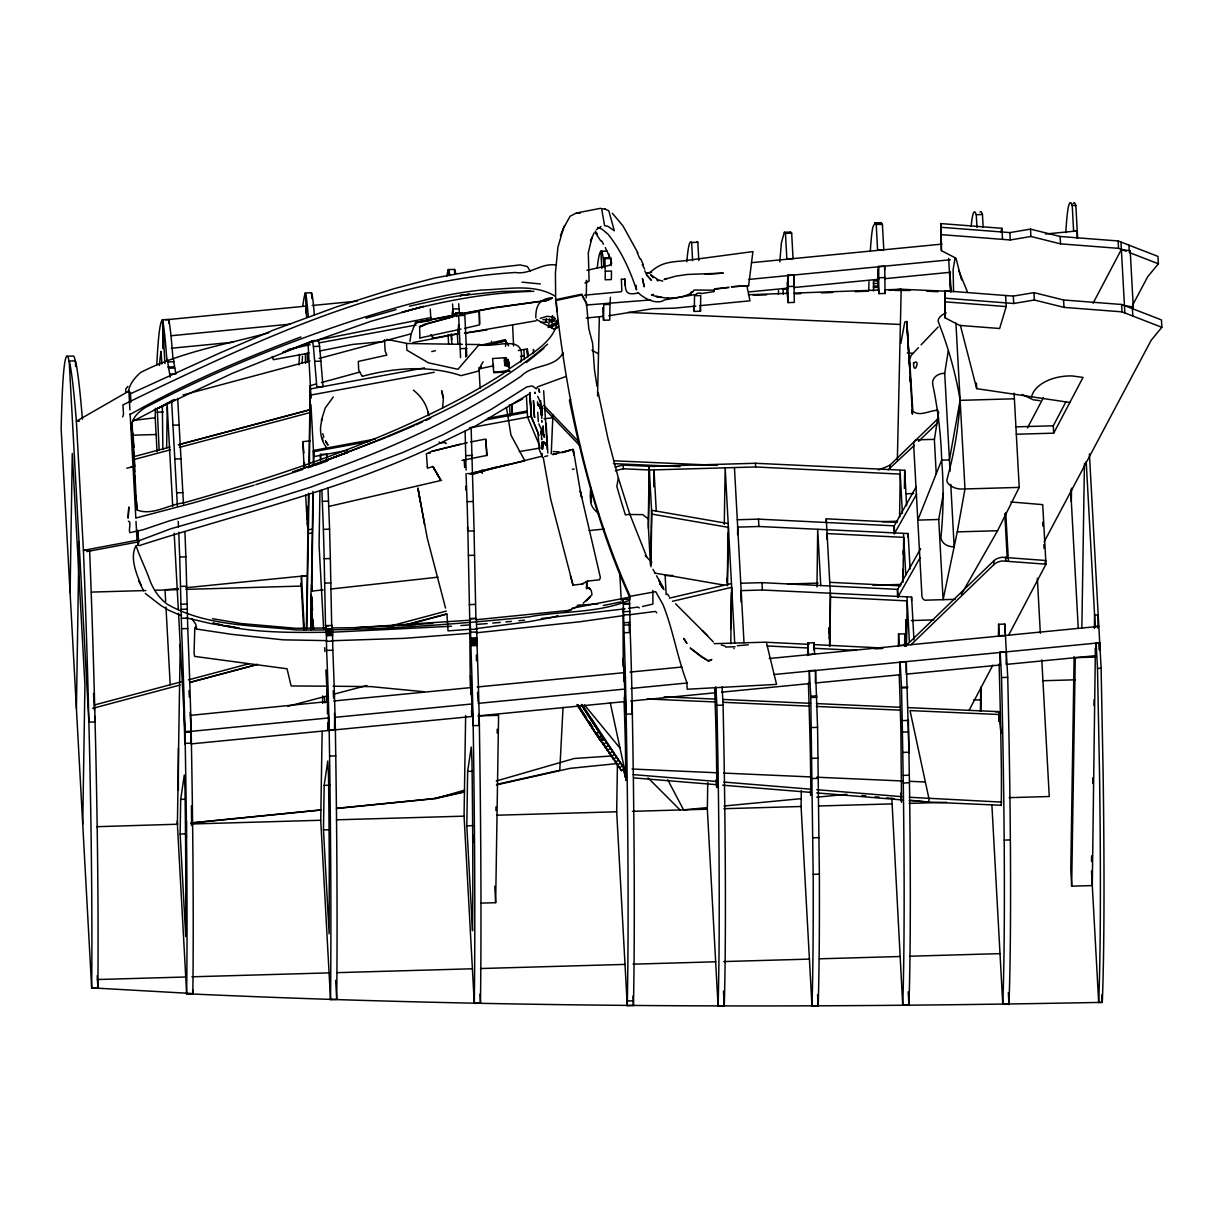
<?xml version="1.0" encoding="UTF-8"?>
<svg xmlns="http://www.w3.org/2000/svg" width="1223" height="1223" viewBox="0 0 1223 1223"><rect width="100%" height="100%" fill="white"/><g stroke="black" fill="none" stroke-linecap="round" stroke-linejoin="round"><path stroke-width="1.5" d="M552.674 317.995L552.506 321.022M474.295 1003.364A656.277 22.259 88.4 0 0 473.179 725.667A145.002 4.923 88.4 0 0 472.185 685.063L471.94 676.869A145.002 4.923 88.4 0 0 471.1 652.608L470.167 618.731L476.359 618.548L477.291 652.425A145.002 4.923 88.4 0 1 478.117 676.686L478.376 684.88A145.002 4.923 88.4 0 1 479.37 725.484A656.277 22.259 88.4 0 1 480.471 1003.196L474.295 1003.364L464.067 816.154L465.642 715.547M125.709 392.063L125.74 388.899L127.956 386.392M330.531 999.573A645.79 21.892 88.4 0 0 329.583 756.043L329.186 730.299A136.563 4.632 88.4 0 0 326.617 650.407L326.449 639.232A26.967 0.917 88.4 0 0 326.449 635.7L326.006 625.626L332.197 625.442L332.625 635.517A26.967 0.917 88.4 0 1 332.641 639.063L332.809 650.223A136.563 4.632 88.4 0 1 335.377 730.116L335.759 755.875A645.79 21.892 88.4 0 1 336.707 999.39L330.531 999.573L320.732 820.266L322.138 731.415M1089.403 453.901L1101.113 668.262L1103.115 772.34A440.83 14.951 88.4 0 1 1102.29 1002.371C797.075 1008.272 491.646 1007.783 186.645 993.733A515.28 17.474 88.4 0 0 185.453 757.312L184.994 731.537A222.112 7.537 88.4 0 0 181.646 631.16L180.408 583.661A225.384 7.644 88.4 0 0 179.689 557.031L178.757 532.143M89.615 550.182A410.897 13.927 88.4 0 1 94.767 709.141L95.73 748.996A410.897 13.927 88.4 0 1 97.855 987.68L91.664 987.863A410.897 13.927 88.4 0 0 89.539 749.164L88.576 709.309A410.897 13.927 88.4 0 0 83.424 550.365L76.376 421.232A410.897 13.927 88.4 0 0 69.65 362.711L68.152 357.513A410.897 13.927 88.4 0 0 61.15 429.074L91.664 987.863L192.837 993.55A515.28 17.474 88.4 0 0 191.644 757.144L191.185 731.354A222.112 7.537 88.4 0 0 187.838 630.992L186.599 583.493A225.384 7.644 88.4 0 0 185.881 556.847L184.933 531.959M632.169 704.616L632.337 713.972A539.435 18.284 88.4 0 1 633.453 1005.489L627.261 1005.658A539.435 18.284 88.4 0 0 626.145 714.156L625.84 696.972A147.219 4.999 88.4 0 0 624.097 634.462L623.21 599.346L629.402 599.163M632.184 705.457L632.016 696.789A147.219 4.999 88.4 0 0 630.288 634.278L629.493 600.921M873.543 290.967L873.497 280.984L878.129 280.847M1001.255 805.621L1001.301 803.129A154.893 5.259 88.4 0 0 1001.392 770.704L1001.24 760.4A270.482 9.172 88.4 0 0 999.115 664.104M70.093 592.696L72.279 453.488L84.922 685.002L82.736 824.226M76.407 708.469L79.021 541.59M172.993 359.165A222.112 7.537 88.4 0 0 168.698 319.509L162.506 319.692L163.209 348.616L163.408 336.08M134.071 456.592L166.634 447.908L167.276 406.984M168.698 319.937L168.912 323.331M180.24 644.246L177.396 824.378L186.676 994.161L192.867 993.978L192.638 989.835M177.839 824.21L96.586 826.702M178.359 790.318L178.405 748.14M180.133 834.025L180.683 799.383L184.291 775.015L185.009 789.661A491.233 16.648 88.4 0 1 185.789 879.887L185.743 936.619L180.133 834.025L186.324 833.841L186.523 821.076M184.107 715.149L184.811 744.073L184.994 731.537L191.185 731.354L190.146 712.29M190.284 715.394L327.581 701.574M191.185 731.354L190.987 743.905L472.307 716.464M307.156 575.758L301.454 576.323L301.301 586.077L185.85 589.379M305.888 313.042L305.995 305.689M306.377 629.814L308.532 493.205M308.976 464.786L310.168 388.975L424.519 367.878M306.835 628.362L308.96 493.664M309.434 463.349L310.168 388.975M310.795 629.876L311.253 594.485M312.966 491.463L311.422 590.021L311.345 588.783M313.317 463.7L313.516 450.446L375.385 439.026M311.146 629.096L311.651 596.839M313.287 492.594L311.743 591.137L311.406 584.991M313.761 462.279L313.516 450.446M319.952 490.469L319.081 545.427L323.636 628.821M320.426 459.772L320.518 454.39L326.709 454.222L326.847 457.968M322.566 703.347L322.689 695.856M326.648 457.799L326.709 454.222M323.468 829.913L324.171 785.395L327.779 761.027L328.498 775.672A491.233 16.648 88.4 0 1 329.277 865.899L329.14 933.806L323.468 829.913L329.66 829.729M326.786 701.956L326.969 689.772M327.397 713.697L327.596 701.161M471.971 703.974L334.674 717.366L334.475 729.902L328.284 730.085L328.483 717.549M420.284 502.271L417.945 488.222L427.316 538.349L445.554 608.106M458.518 324.63L458.38 333.65L458.029 329.002M460.551 357.636L458.671 315.61L464.847 315.427L466.758 356.076M465.718 356.917L465.841 348.494M466.085 470.029L465.122 431.245M466.804 825.8L467.645 771.407L471.268 747.039L471.986 761.684A491.233 16.648 88.4 0 1 472.766 851.896L472.812 872.519A491.233 16.648 88.4 0 1 472.552 928.761L472.521 930.734L466.804 825.8L472.98 825.617M466.024 473.637L467.094 501.675A225.384 7.644 88.4 0 1 467.813 528.305L469.708 618.563L475.9 618.395L473.989 528.137A225.384 7.644 88.4 0 0 473.286 501.506L471.115 427.316M470.289 686.225L469.724 621.85M470.962 694.511L471.084 687.158M471.971 703.561L471.772 716.097L471.482 710.624M462.004 460.429L487.075 455.353L485.653 439.072L470.733 441.931M487.151 454.849L486.662 455.583L486.005 439.776M495.942 810.589L496.003 806.813M497.165 733.005L497.211 729.214M480.639 903.124L495.651 902.681L498.587 715.317L477.964 715.914L625.091 701.574M522.771 398.881L513.538 403.697M609.971 304.405L609.727 320.074L603.535 320.258L603.78 304.588L609.971 304.405L610.445 297.22M604.514 257.717L604.315 267.271L603.948 265.406A147.219 4.999 88.4 0 0 601.456 250.639L600.875 251.311A539.435 18.284 88.4 0 0 597.237 268.25M605.293 271.231L605.156 279.761L611.347 279.578L611.485 271.047L605.293 271.231L604.559 257.885M627.261 1005.658L616.682 811.782L617.432 763.549L570.147 768.35L496.446 784.891M622.996 612.937L623.073 607.877M623.164 602.756L623.21 599.346M623.149 666.107L623.271 658.188M623.715 681.349L623.852 672.268M624.754 688.656L624.556 701.192L624.357 697.553M906.625 505.68L904.684 470.289L755.447 463.272L649.168 466.33L648.251 524.652L650.453 564.934M648.45 528.336L649.367 470.014L755.646 466.957L900.25 474.111L899.578 517.375M650.712 564.827L651.569 510.266L728.205 523.582M650.942 566.753L651.767 514.073L649.168 466.33M653.739 486.815L654.015 469.877L656.262 511.076M694.282 311.406L694.526 295.737L700.718 295.553L700.473 311.223L694.282 311.406A105.361 3.577 88.4 0 0 693.915 305.918M722.09 686.913L723.083 705.121A461.117 15.639 88.4 0 1 724.276 1006.009L718.084 1006.193L707.337 809.183L707.75 782.582M715.394 687.158L715.302 692.34L715.103 688.702M724.276 524.285L725.163 467.843L734.717 643.069M727.257 581.903L728.052 532.983M730.743 628.683L731.323 592.926M730.773 643.772L731.675 587.33L672.436 601.303M737.576 534.65L737.683 527.113L758.902 526.501L908.139 533.534L910.08 569.092M740.985 601.915L741.153 590.633L762.372 590.021L911.609 597.053L913.948 639.874M786.863 259.23L785.472 233.318L784.34 232.263L781.39 242.811L779.8 261.936M786.542 288.093A236.024 7.995 88.4 0 1 788.116 302.601L794.308 302.417L793.941 275.022L787.765 275.19L787.566 287.726L787.26 282.268M788.116 302.601L787.765 275.19M793.803 283.981L793.941 275.022M809.152 683.198L809.351 670.663L815.542 670.479L817.575 727.379L819.379 875.255A465.199 15.777 88.4 0 1 818.172 1005.963L811.98 1006.132L801.08 806.492L801.325 790.624M807.639 655.482L807.837 642.962L814.029 642.794L814.64 654.091L808.449 654.687M813.922 649.948L814.029 642.794M815.542 670.479L815.344 683.015L900.418 674.714M826.228 522.588L826.274 518.812L897.285 522.328M826.993 539.236L827.084 533.564L903.705 537.356L902.91 582.5M828.949 633.438L829.041 627.766M829.118 639.018L829.301 627.659M829.515 646.401L830.356 593.384M829.775 646.294L830.555 597.084L826.274 518.812M877.61 250.379L876.234 224.512L875.026 222.846L872.84 227.203A449.238 15.226 88.4 0 0 870.348 250.639M877.579 280.082A222.983 7.567 88.4 0 1 878.878 293.642L885.07 293.459L884.703 266.232L878.511 266.4L878.313 278.89L877.824 269.779M878.878 293.642L878.511 266.4M884.642 269.794L884.703 266.232M908.368 719.583L909.484 784.952A449.238 15.226 88.4 0 1 908.918 1005.031L902.727 1005.199L891.827 798.359M898.401 646.401L898.584 634.034L904.775 633.85L905.387 645.178L899.211 645.362L898.584 634.034M899.914 674.347L900.113 661.811L906.289 661.628L908.995 753.322M902.757 580.68L902.941 569.398M903.17 554.355L903.231 550.595M904.409 488.374L904.684 470.289M904.577 646.218L904.775 633.85M905.693 629.371L905.83 619.969M905.861 634.951L906.09 619.893M906.228 644.2L906.61 619.755M908.077 537.294L908.139 533.534M906.121 672.375L906.289 661.628M906.457 646.004L907.176 600.875L830.555 597.084M911.548 600.661L911.609 597.053M1002.524 239.372L1001.927 228.304L941.037 223.595L941.404 250.639L955.973 258.206L961.568 279.914M940.991 243.255L941.251 227.295L1009.846 232.599L1030.515 229.129L1060.112 236.482L1118.128 240.962L1157.982 256.417L1158.38 263.786L1147.709 276.734L1132.544 305.291M941.404 250.639L941.037 223.595M1044.167 541.804L1151.179 340.254L1161.85 327.305L1161.453 319.922L1121.598 304.481L1063.582 299.987L1033.985 292.633L1013.317 296.104L944.706 290.799L945.073 317.842L959.642 325.41L999.634 328.498L1006.208 306.576L1005.596 295.507M944.859 314.158L945.119 298.183L1013.729 303.487L1034.383 300.017L1063.995 307.37L1122.011 311.85L1161.85 327.305M945.073 317.842L944.706 290.799M980.403 711.389L980.785 687.265M980.922 711.343L981.305 687.219M998.442 636.464L998.625 624.265L1004.817 624.097L1007.721 677.359A435.449 14.768 88.4 0 1 1010.091 810.497L1010.381 841.088A435.449 14.768 88.4 0 1 1008.944 1003.777L1002.753 1003.945L991.884 804.841M999.252 636.082L998.625 624.265M998.916 721.004L999.053 711.664L907.711 707.613M999.115 720.546L999.053 711.664L995.446 711.755M999.955 664.593L1000.154 652.042L1006.33 651.874L1006.132 664.41L1095.793 655.666M1004.679 632.795L1004.817 624.097M1073.611 231.269L1072.235 205.525L1070.935 202.728L1069.712 202.865L1068.581 205.968A440.83 14.951 88.4 0 0 1065.799 232.63M1071.333 501.506L1071.531 488.222M1077.111 238.088L1077.234 230.918L1073.626 231.025M1074.13 656.506L1070.782 869.767L1071.669 886.171L1092.292 885.574L1095.395 647.976M1071.669 886.171L1075.262 657.668L1095.884 657.072M1081.851 628.454L1084.449 463.486M1094.386 628.362L1094.6 615.093L1098.208 614.986L1097.994 628.255M1091.528 861.558L1091.619 855.855M1092.75 783.5L1092.842 777.782M1093.974 705.426L1094.065 699.709M1095.212 626.726L1086.207 461.575M1099.615 649.933L1099.722 642.763L1096.114 642.87L1095.915 655.406L1095.518 648.129M167.276 361.305L167.383 359.409L168.667 368.597A225.384 7.644 88.4 0 1 169.707 374.162L170.012 377.173M597.558 395.992L599.346 316.726M897.346 460.123L901.183 289.255L951.586 291.471M159.173 450.202L157.217 408.482M470.075 620.825L470.167 618.731M505.558 346.415L505.833 340.85L483.788 345.329M551.221 453.947L552.934 414.887M563.039 707.337L559.767 770.261L496.645 784.417M552.016 319.172L551.802 322.765L549.341 319.509L542.859 319.662M552.108 322.765L552.521 315.549M128.17 517.589L128.828 506.979L128.109 518.155M325.807 628.194L326.006 625.626M442.573 408.222L443.338 399.126L441.61 390.641L443.49 397.475M714.278 290.019L714.431 289.117L714.11 291.013M971.184 226.163L971.719 221.195A435.449 14.768 88.4 0 1 976.26 214.713L982.451 214.529L983.154 227.279M624.097 771.881L624.449 768.686L582.148 704.601M998.855 717.718L999.206 714.522L910.019 710.578L929.006 798.894L928.654 802.089L909.3 800.499M535.812 317.873C535.674 305.888 539.221 298.718 551.909 297.816L549.158 299.238L551.909 297.816M548.791 324.661L549.524 319.096M748.614 285.678L731.507 286.778L748.614 285.678L752.925 251.586L683.672 260.851C668.354 262.135 660.405 262.777 649.52 272.989L646.524 273.157M934.372 439.669L938.683 411.998M950.057 471.176L944.706 373.275L948.268 350.925M409.934 341.4L411.096 333.94L415.53 322.536L456.668 314.51M546.375 318.423L545.917 321.435L547.43 322.536M955.102 257.961L953.114 269.519L953.573 291.823M955.912 323.025L964.978 488.955L957.273 531.883L943.101 599.667L938.729 519.5L943.407 493.404M321.236 420.712L325.211 408.039L333.313 396.955M900.831 343.373L904.775 322.046L906.595 321.404L909.377 363.384M598.169 392.507L608.014 438.812L618.379 478.055L616.82 486.326L621.009 500.757L625.396 514.883L629.83 514.317L646.86 557.184M452.036 314.066L452.724 310.459L453.03 315.473M479.003 369.743L481.174 366.61M128.308 392.231C129.286 384.267 134.882 377.418 140.828 372.358C180.805 351.934 225.827 344.489 268.754 332.763M734.106 648.694L733.846 648.404M1000.827 231.957L1001.927 228.304M1044.885 563.299L1045.772 560.501L1002.157 557.26A12.077 7.323 -3.1 0 0 993.84 560.791L905.341 646.356M586.337 281.061L586.581 280.327L586.23 297.831M747.681 285.54L747.131 287.084L749.974 300.812L699.51 305.719M642.503 606.501L652.929 604.055L652.868 590.449M322.276 419.336C318.958 428.585 320.395 439.454 326.327 447.358M1073.075 203.446L1074.543 202.621L1075.843 205.418L1077.631 238.195M560.424 235.565L564.598 225.628M653.449 294.3L651.477 294.988C662.774 298.886 680.11 300.078 692.401 292.312L694.144 290.019L713.361 290.172M594.164 232.737L590.495 241.145L592.054 237.247L588.294 252.779L589.104 281.076L584.946 283.063M692.524 291.777L690.781 292.251M607.051 251.128L600.875 251.311L601.808 268.433M166.97 361.504L166.817 359.348A222.112 7.537 88.4 0 0 162.506 319.692L161.635 321.007A515.28 17.474 88.4 0 0 156.804 364.867M961.354 594.332L997.571 530.736L1019.218 487.396L1014.081 393.225M1027.473 427.928L1043.418 397.613M1093.026 303.319L1121.384 249.446L1130.205 250.883L1133.278 307.019L1132.406 308.67L1132.804 316.038M1130.205 250.883L1129.333 252.534L1158.38 263.786M1016.313 434.241L1053.706 433.156L1053.293 425.787L1066.043 401.557M1053.706 433.156L1083.028 377.418L1072.097 375.935A37.378 22.671 -3.1 0 0 1031.585 396.802M969.013 710.456L992.893 665.067M1008.822 634.798L1045.971 564.185L1042.715 504.64L1010.84 501.965M129.928 393.989L219.85 352.988L273.463 330.057L337.594 306.499L394.035 288.689L434.746 277.988L483.024 269.136L520.081 264.917L527.327 266.507L530.201 271.032M563.069 352.805C554.829 368.444 532.815 363.858 521.166 376.164C415.254 447.679 291.716 486.188 169.844 520.723L143.198 529.727L129.867 532.693C128.277 530.69 131.732 520.723 128.354 521.258M916.654 494.168L894.227 533.931L893.814 526.563L916.241 486.8M920.629 548.684L897.285 590.067L897.682 597.451L920.124 557.688M789.477 233.333L790.532 232.08L791.663 233.134L793.054 258.634L786.863 258.802M553.025 320.686L554.936 318.607M553.239 320.839L555.135 318.79M938.133 326.984L921.072 344.871M424.305 324.951L419.611 326.663L419.917 337.93M918.442 347.607L910.982 355.648L909.652 359.669L912.832 411.127C919.696 417.226 930.015 410.057 938.01 410.316M668.431 298.137L667.437 298.657L668.247 298.381M311.422 341.385L312.354 340.927A225.384 7.644 88.4 0 1 313.409 346.491L316.818 386.789L323.01 386.606L319.6 346.308A225.384 7.644 88.4 0 0 318.546 340.743L313.807 340.514M317.598 341.202L318.439 340.376M462.584 314.586A225.384 7.644 88.4 0 0 462.248 313.073L455.965 312.889L453.427 315.366L452.541 303.961M462.141 312.706L455.124 313.7M878.42 469.938A109.734 66.546 -3.1 0 0 889.733 465.321L938.744 417.945M888.066 469.831L914.437 445.325M918.519 441.365L937.582 422.944M910.997 644.781L994.039 564.476A12.077 7.323 -3.1 0 1 1002.356 560.944L1045.971 564.185M547.614 344.152C481.954 400.991 398.851 432.759 318.668 463.211L385.704 437.635M596.365 229.649L601.074 226.5M543.868 348.356L526.379 362.543M657.424 296.119L656.613 296.807L661.077 296.792M424.809 324.538L453.106 316.788M583.157 603.275L592.008 594.76L591.229 590.388L588.401 587.697M766.576 643.267L776.559 684.391L687.188 689.237L686.791 682.251C677.19 657.026 672.986 629.417 663.019 604.636L655.711 591.642L630.212 596.32C588.08 503.005 567.12 400.93 555.639 299.681L581.751 294.177L586.459 302.815L588.767 328.559L592.605 343.266L594.454 369.636L596.977 386.239M874.628 223.136L881.187 222.647L882.395 224.298L883.801 249.782L877.61 249.951M126.749 468.195L134.927 466.315L133.276 447.068M880.805 222.968L882.41 224.344L876.234 224.512M130.188 414.444L130.555 414.215C184.933 383.487 242.521 358.951 300.904 336.952M581.751 704.509L601.578 735.833L598.597 737.759L621.467 770.612L624.449 768.686L599.025 731.706A73.258 12.918 57.2 0 1 591.535 718.803M601.594 735.864L602.985 738.081L600.004 739.991L598.72 737.973L601.594 735.864L598.582 737.759L577.76 704.845M600.065 740.098L603.061 738.172M600.997 741.52L603.994 739.594M603.031 744.562L606.012 742.636M605.064 747.574L608.045 745.648M607.097 750.57L610.094 748.644M609.146 753.536L612.142 751.61M611.194 756.471L614.191 754.545M613.258 759.376L616.239 757.45M615.307 762.235L618.303 760.309M617.37 765.078L620.351 763.152M619.419 767.861L622.4 765.934M624.449 768.686L621.467 770.612L609.115 751.9M536.53 319.509L554.004 329.186L558.605 326.251M529.177 393.989L476.053 425.711L429.441 448.321C336.447 491.677 236.146 514.241 139.009 545.687M130.922 402.092L130.418 392.659L128.889 391.07L76.376 421.232L79.48 421.14M566.356 376.332L537.417 386.896L536.454 388.883L532.204 385.933L526.731 386.957L490.698 409.69L443.307 434.608L402.963 452.434L310.887 487.121L252.397 505.466L170.685 528.795L138.596 540.918L137.511 545.275L138.658 543.241L137.74 530.216M548.133 327.519L558.131 322.413M551.634 327.856L551.221 327.153L557.871 323.759M133.445 420.972L174.721 399.462L154.113 410.24L232.018 373.474L313.256 340.758L283.048 352.255L370.737 321.343L423.571 306.377L401.832 312.308C444.897 300.522 489.124 292.435 533.84 291.303M550.426 298.978L552.032 298.167L550.931 298.687M548.424 326.296L558.299 321.695M558.085 322.872L551.512 325.93L551.221 327.137M557.841 615.475L554.416 617.034L529.314 621.62L475.594 628.698M564.598 612.402L579.778 605.461M416.187 424.778L422.608 421.859M425.818 420.406L430.618 418.205M414.566 425.497L387.446 436.917M135.845 518.032L193.54 502.821L254.048 485.225M666.871 278.431L664.089 279.501L675.876 276.123L687.555 274.441L723.313 273.142L705.304 274.227M554.004 329.186L557.535 327.779M467.217 442.68L431.902 451.333L426.368 453.779L427.515 468.195L432.85 466.529L440.494 479.661L432.85 466.483L440.433 479.615M292.893 472.017L347.531 452.525L318.347 463.257M315.106 465.351L327.596 460.933M122.652 416.921L123.538 414.23L122.896 404.935L162.476 385.734C274.105 333.008 390.55 280.067 515.495 272.484C530.14 275.037 542.278 262.211 556.312 265.177M292.694 472.047L317.965 463.395M600.768 208.277L576.369 213.016L570.147 216.211L563.451 228.212L557.917 247.26L555.425 272.867L555.685 300.583L581.796 295.003L586.505 303.717M302.769 469.479L255.79 484.69M308.043 467.736L313.317 465.978M544.373 301.026L549.586 299.559M473.744 474.142L495.055 467.324M544.434 301.286L547.277 300.399M336.585 808.479L435.357 798.588L464.48 790.18M496.248 781.008L574.214 758.489L611.913 755.967M366.029 318.225L396.038 309.648M540.245 318.377L547.063 316.253L554.554 317.338M310.336 385.597L315.84 384.083M321.343 382.585L359.883 372.052M453.045 316.528L425.39 324.003L419.565 326.694M183.068 394.968L310 360.923M319.203 358.446L411.188 333.787M570.759 399.692L569.414 400.211C583.157 467.721 601.212 534.803 629.876 597.619L630.028 599.881C598.582 613.64 561.816 610.552 528.443 616.988C451.195 624.632 373.642 630.655 295.966 629.937C252.993 625.121 206.045 626.39 167.368 604.269C158.531 597.879 152.676 588.385 149.084 578.219C145.17 567.38 139.346 556.098 136.089 545.596C129.393 557.382 136.548 574.244 141.409 585.802M544.694 456.576L547.705 455.766M310.596 409.491L178.359 444.79L310.627 409.629M166.634 447.908L169.951 447.022M133.399 459.68L170.242 449.85M179.445 447.389L310.245 412.503M94.461 704.968L181.035 681.868M188.403 679.896L249.202 663.676M387.355 626.818L446.319 611.087M92.734 708.346L180.026 685.048M402.52 625.687L446.609 613.915M404.4 625.396L446.655 614.16M540.856 456.469L470.274 474.218M287.802 706.313L326.449 696.132M333.803 694.19L366.931 685.476M409.445 306.193L448.474 297.586L469.601 294.177L460.001 295.569L501.506 291.441L530.262 290.936M431.857 451.333L460.154 444.239M491.508 468.409L471.268 473.347L524.453 460.918M495.193 467.522L508.065 464.373M696.697 294.284L664.655 299.864C657.118 305.215 644.383 298.855 638.161 292.664M669.333 598.169L731.476 583.524M492.854 365.86L480.089 368.704M431.765 351.567L435.419 350.711M328.467 506.521L441.671 480.318M479.722 345.467L505.451 339.627M288.185 349.518L310.122 344.718M464.45 791.648L433.187 798.65L336.57 808.327M435.357 798.588L464.45 792.061M362.497 376.256C394.616 367.664 429.074 365.05 461.071 375.644L479.37 370.829M548.561 299.711L541.055 301.347L543.868 301.194M461.056 329.094L419.917 337.961M464.572 328.345L479.462 324.905L479.324 311.299L454.069 316.268M552.781 454.467L573.281 449.33L580.298 491.065L600.371 577.409L599.53 579.824L588.339 581.001L581.735 584.105L573.021 585.098L550.671 499.106L543.257 457.417M586.902 270.298L608.855 265.498L611.668 263.694L610.98 264.26L611.576 262.593L610.338 258.634L605.278 247.535M630.181 597.084L572.15 608.228M603.291 605.568L620.932 601.899M319.172 342.853L416.095 325.012M483.651 345.421L505.833 340.85L508.554 345.788M412.808 342.623L458.915 333.711M572.364 469.158L574.107 469.143M309.144 353.08L273.295 359.7L272.225 356.474M319.967 350.925L352.407 344.458L384.083 341.477M714.568 289.377L722.579 288.185M317.949 340.025L431.199 317.506M86.802 551.604L138.566 541.85L137.037 540.276L83.424 550.365L88.071 550.228M487.09 329.874L464.465 333.191L536.026 320.793M460.23 313.852L494.153 307.63L544.694 300.675M469.173 312.507L494.214 307.921M518.262 350.588L527.388 348.891L527.801 356.413M310.504 395.121L434.226 372.296M520.463 356.382L524.224 355.694M487.87 418.281L527.235 411.004M313.592 451.669L369.835 441.289M486.066 419.856L527.312 412.243M313.852 456.592L347.607 450.37M469.464 427.882L531.088 416.508L539.022 435.373M454.956 315.106L415.591 322.796L429.854 320.716M462.065 313.807L467.4 312.843M458.9 333.42L431.994 338.435L433.187 337.64L430.832 334.582M553.255 451.577L559.11 451.883M519.225 451.593L540.551 447.97M941.649 234.663L1010.259 239.968L1030.913 236.498L1060.524 243.851L1118.541 248.345L1126.154 251.296M608.779 315.779L652.685 308.685L674.209 308.165L695.765 306.086M130.678 467.201L134.041 466.682M701.176 293.596L714.094 291.609M714.798 288.781L728.984 287.374L724.047 288.017M419.841 326.74L425.023 324.951M650.575 299.925L586.107 305.062M624.464 615.444L580.023 621.743L476.144 632.826M630.013 614.665L655.482 611.424L656.766 612.799M496.049 307.661L538.395 301.745M625.014 608.825L541.3 618.532M628.591 608.351L637.993 607.067L639.323 607.907M540.245 301.485L545.305 300.858M132.634 420.498L155.199 417.777A515.28 17.474 88.4 0 1 155.382 408.283M304.099 466.437L302.754 441.656L310.306 440.83M544.052 418.755L553.102 417.746M305.658 495.025L307.218 523.612L308.058 523.52L308.395 529.666L312.155 529.253M312.11 533.045L308.334 533.473L307.218 523.612M323.055 589.883L310.917 591.229L312.996 629.356M330.592 589.058L438.033 577.164M571.065 610.17L476.175 619.74M584.548 295.186L620.963 291.777L621.85 290.875L621.376 279.257M589.058 530.583L604.116 529.055M178.268 588.508L165.029 589.822L165.655 601.364M185.835 587.743L306.897 575.62M191.124 822.88L320.9 809.901M191.124 823.048L320.9 810.054M540.78 322.505L546.452 321.939M550.228 321.573L557.78 320.823M586.107 318.026L603.107 316.344M165.594 319.815L305.995 306.117M312.186 305.521L357.315 301.118M646.034 272.958L651.66 272.408M751.426 262.685L941.985 244.111M1045.558 234.006L1077.234 230.918M171.48 335.714L289.958 324.156M748.583 279.44L950.286 259.765M171.281 348.249L233.593 342.18M748.705 291.945L788.116 288.108M793.742 287.558L878.833 279.257M884.504 278.706L950.561 272.27M333.772 700.978L471.069 687.586M477.26 686.99L623.852 672.696M630.044 672.084L681.899 667.024M769.282 658.509L1098.82 626.375L1095.212 626.482M178.543 613.319L184.994 731.966L328.483 717.977M478.162 703.378L624.739 689.084M630.946 688.473L687.311 682.984M773.914 674.53L1099.722 642.763M630.747 701.024L715.822 692.722M721.494 692.172L809.718 683.565M906.09 674.163L1000.475 664.96M707.353 807.608L683.596 809.871L667.758 779.846M724.077 806.003L801.203 798.665M816.796 797.182L846.851 794.308M697.018 293.321L700.657 293M487.121 623.577L477.75 624.326M492.731 623.073L500.222 622.4M505.833 621.896L511.459 621.391M518.949 620.718L524.56 620.199M737.316 645.744L748.277 644.811M470.091 629.279L448.046 630.885L446.93 614.114M470.473 633.254L404.477 638.33L332.213 640.73M470.519 620.168L354.869 627.705L415.591 624.464M451.501 626.252L332.931 632.169M460.872 625.564L470.244 624.877M894.976 290.447L910.004 290.447M493.939 372.098L509.716 370.982M509.884 371.058L493.725 372.312L492.609 358.507L506.383 357.651M493.832 372.755L506.429 371.899M577.241 605.293L598.047 603.902M386.636 626.191L394.02 625.733M397.704 625.503L432.789 623.363M597.665 227.371L602.037 229.19L607.999 234.174C621.101 250.47 629.983 270.069 636.495 289.851L636.143 285.249M748.338 294.743L788.361 293.306M794.079 293.092L877.915 290.08M885.162 289.82L901.183 289.255L889.259 290.447M753.23 295.339L766.576 294.85M795.072 293.826L800.713 293.627M821.413 292.878L832.695 292.48M855.274 291.67L868.437 291.196M1072.235 205.525L1075.843 205.418M875.026 222.846L881.202 222.678M784.34 232.263L790.532 232.08M785.472 233.318L791.663 233.134M686.822 261.722A461.117 15.639 88.4 0 1 691.622 242.46L697.813 242.292L698.807 260.499M604.498 258.16L610.705 257.533L611.194 265.651M604.621 258.619L610.797 258.45M455.675 273.233A145.002 4.923 88.4 0 0 454.467 269.412L448.275 269.595A656.277 22.259 88.4 0 0 446.838 276.108M314.372 315.182A136.563 4.632 88.4 0 0 311.483 292.771L305.307 292.954L304.451 295.951A645.79 21.892 88.4 0 0 302.876 305.444M879.138 277.728L885.314 277.56M873.451 283.522L878.099 283.384M788.376 286.488L794.568 286.32M873.421 286.136L878.068 285.999M787.704 288.934L783.056 289.071L783.255 294.208M873.405 287.512L878.053 287.374M452.8 308.991L458.992 308.808L459.451 313.592M313.409 346.491L319.6 346.308M66.745 356.245L72.937 356.061A410.897 13.927 88.4 0 1 74.343 357.33L75.841 362.543A410.897 13.927 88.4 0 1 82.4 419.092M460.689 348.647L466.88 348.463M167.627 361.916L173.819 361.748L174.843 368.429A225.384 7.644 88.4 0 1 175.898 373.993L169.707 374.162M314.678 361.335L320.869 361.152M167.903 367.007L174.094 366.824M168.56 368.245L174.751 368.062M157.094 412.212L163.286 412.029M1014.387 398.79L960.147 400.349L959.688 406.984A583.799 463.777 0.9 0 1 948.299 474.463L946.847 480.333A7.69 6.115 0.9 0 0 947.672 482.825L948.345 483.712A16.419 13.04 0.9 0 0 964.978 488.803M172.963 425.191L179.139 425.023M133.567 435.159L156.116 434.517M1015.916 426.858L1053.293 425.787M174.797 459.007L180.989 458.824M466.315 455.598L472.491 455.415M467.568 473.607L472.216 473.469M176.647 492.808L182.839 492.64M321.894 490.056L322.322 501.323L328.513 501.14L329.583 529.177A225.384 7.644 88.4 0 1 330.286 555.808L331.693 625.717M467.094 501.675L473.286 501.506M964.978 488.955L1019.218 487.396M906.197 493.756L913.734 493.542M322.322 501.323L323.392 529.36L329.583 529.177M737.286 519.744L758.505 519.133L894.212 525.844L894.625 533.228M467.874 531.042L474.065 530.858M938.729 519.5L917.785 520.111L941.695 460.062L941.435 453.121A681.67 541.529 0.9 0 0 933.47 388.027L932.721 384.435A12.154 9.646 0.9 0 1 944.706 373.275M882.333 521.625L897.606 521.197M957.273 531.883L997.571 530.736M179.689 557.031L185.881 556.847M328.605 625.809L325.517 625.901L324.171 558.712L330.363 558.544M468.317 555.441L474.509 555.257M180.469 586.398L186.66 586.214M324.615 583.111L330.806 582.928M91.312 592.1L145.812 590.526M155.214 590.266L178.283 589.593M672.742 575.422L665.129 575.636L666.168 594.699M740.756 583.249L761.96 582.652L897.682 589.364L898.079 596.748M787.933 583.983L818.156 583.111M180.866 604.254L187.043 604.086M872.977 585.236L901.015 584.426M181.142 609.344L187.333 609.161M469.219 604.605L475.411 604.422M623.44 603.505L629.631 603.336M623.455 604.086L629.646 603.902M181.356 618.303L187.547 618.119M955.132 599.331L924.741 600.203A6.451 5.121 0.9 0 1 921.943 596.167L913.627 444.041A6.451 5.121 0.9 0 1 915.981 439.867L934.357 439.347L936.237 473.882M623.898 611.622L630.074 611.439M623.975 614.863L630.166 614.68M181.554 628.714L187.731 628.546M326.174 628.882L332.366 628.698M326.22 629.616L332.411 629.432M326.281 630.487L332.457 630.304M623.852 622.675L630.028 622.492M326.312 631.45L332.503 631.282M326.358 632.49L332.549 632.322M326.388 633.575L332.58 633.392M470.748 629.402L476.939 629.218M623.852 625.075L630.044 624.892M326.419 634.645L332.61 634.477M326.449 635.7L332.625 635.517M470.809 632.169L477.001 632.001M911.242 620.565L933.837 619.908M326.434 641.326L332.625 641.142M624.036 632.704L630.227 632.536M470.717 638.207L476.909 638.039M470.717 638.635L476.894 638.452M470.702 639.109L476.894 638.941M470.702 639.644L476.894 639.461M470.702 640.225L476.894 640.042M470.717 640.837L476.909 640.669M470.717 641.494L476.909 641.311M470.733 642.182L476.924 641.999M470.748 642.87L476.939 642.702M470.763 643.588L476.955 643.405M470.794 644.292L476.97 644.124M470.809 645.01L477.001 644.827M470.84 645.698L477.031 645.515M326.617 650.407L332.809 650.223M714.125 643.665L765.216 642.197L808.984 644.368M999.252 635.654L1005.444 635.486M725.56 647.028L735.054 646.753M874.628 648.802L882.104 648.587M1096.114 642.87L1097.505 668.37L1101.113 668.262M1000.154 652.042L1001.545 677.542L1007.721 677.359M1042.944 680.737L1075.338 679.805M900.113 661.811L901.489 687.25L907.68 687.066M901.504 687.922L907.695 687.754M809.351 670.663L810.742 696.147L816.933 695.963M811.98 1006.132A465.199 15.777 88.4 0 0 813.188 875.423L810.773 697.523L816.964 697.355M715.898 687.097L716.892 705.304L723.083 705.121M973.493 700.045L981.106 699.831L980.693 692.463M184.994 731.966L191.185 731.782M902.727 1005.199A449.238 15.226 88.4 0 0 903.308 785.135L902.207 720.607L908.383 720.439M185.208 743.355L191.384 743.171M811.399 727.563L817.575 727.379M902.421 732.073L908.597 731.904M329.583 756.043L335.759 755.875M902.788 752.405L908.979 752.221M811.95 758.352L818.141 758.184M467.645 771.407L472.292 771.27M324.171 785.395L330.348 785.212M903.155 775.397L909.346 775.214M812.255 778.531L818.447 778.348M180.683 799.383L185.315 799.246M903.277 783.133L909.453 782.598M1009.158 797.656L1049.258 796.509L1041.797 659.87M191.155 823.996L320.732 820.266M336.447 819.823L464.067 816.154M496.874 815.221L616.682 811.782M632.398 811.338L707.337 809.183M723.894 808.709L801.08 806.492M818.523 805.988L891.735 803.893M909.178 803.389L946.678 802.319M812.959 837.816L819.15 837.633M1004.19 840.094L1010.366 839.911M813.188 874.323L819.379 874.155M97.412 979.531L185.743 976.994M191.919 976.81L329.063 972.881M337.166 972.652L472.399 968.769M480.486 968.54L625.014 964.397M633.071 964.167L715.669 961.798M723.756 961.568L809.412 959.107M819.349 958.817L900.067 956.508M910.004 956.218L1000.001 953.634M627.338 1000.964L633.529 1000.781M1091.497 871.005L1098.682 1002.478L1102.29 1002.371L1101.877 994.758M325.7 632.276C287.955 632.643 249.523 632.933 212.787 623.103L222.265 624.892M326.403 627.98L295.935 628.301L240.885 623.516L212.573 618.7M332.106 627.919L354.96 627.674M479.141 344.412C494.78 349.197 526.96 331.616 520.769 362.008M629.814 514.516L642.717 514.608L648.343 518.949M327.489 686.164L291.12 685.965L287.053 668.782L194.625 656.399L194.06 652.868L194.824 627.659L196.337 626.971L196.475 629.05L231.697 634.34L283.247 639.843L326.556 640.623M333.176 686.225L371.089 686.623L423.815 691.714M462.386 344.32L406.525 343.51L406.877 350.175L428.432 362.803L457.968 369.3L479.156 344.565L466.116 344.382M576.369 213.016L580.298 213.123M506.979 362.558L504.365 361.809L508.264 362.36L509.089 366.197M926.759 291.196L937.934 291.686M628.041 312.415L900.388 324.462M613.579 460.781L717.228 465.367M613.411 463.639L680.019 466.59M615.154 467.171A43.936 26.646 -3.1 0 1 623.18 465.107L654.886 466.529M615.352 470.87A43.936 26.646 -3.1 0 1 623.378 468.791L649.107 469.953M664.12 696.85L715.501 699.113M723.114 699.449L810.65 703.332M816.368 703.577L900.097 707.276M647.288 698.96L715.195 701.971M722.686 702.292L808.846 706.114M816.383 706.435L899.394 710.12M632.062 769.022L717.779 772.814M723.496 773.074L811.109 776.941M816.811 777.201L902.528 780.993M910.141 781.329L925.383 782.001M1001.805 802.105L909.3 797.274M1001.27 805.284L928.654 802.089L911.043 800.331M829.744 582.331L900.755 585.832M814.686 644.643L883.189 648.037M767.31 645.973L807.104 647.945M814.686 648.328L856.36 650.391M907.221 352.988L912.832 353.279M637.749 292.48L638.223 292.985C623.409 296.333 626.054 289.01 624.678 278.722L625.305 285.494L624.617 279.165L621.376 279.287M945.318 301.867L1006.208 306.576M633.162 774.618L716.418 781.451M723.985 782.078L811.017 789.217M816.689 789.676L901.84 796.662M633.728 777.889L717.03 784.723M722.701 785.181L811.032 792.428M816.674 792.901L901.871 799.888M521.992 282.146L540.352 283.95M862.001 795.47L865.792 795.852M875.286 796.785L879.077 797.167M886.66 797.916L894.242 798.665M445.875 443.2L446.013 443.613C444.377 440.708 440.127 444.713 439.026 442.053M479.278 311.33L479.691 324.003M1040.085 400.731L1033.145 399.768L1022.183 394.463M960.376 325.349L976.688 388.654L1069.85 402.474M1124.441 305.582L1133.278 307.019M662.79 281.122L658.341 279.96L650.529 274.594M651.767 514.073L728.404 527.388L727.471 585.71L727.074 578.326M654.595 573.052L723.741 585.053M226.01 625.61L239.112 628.148L210.524 623.516L186.462 617.905M386.911 339.398L406.403 343.311M724.918 646.019L721.295 644.934M507.667 361.351L504.319 361.167L504.273 360.342L508.187 360.877L508.997 364.714M507.79 363.43L504.442 363.292L507.82 364.255M707.643 660.114L709.539 660.817L711.817 659.457L708.01 661.093L690.2 648.037L701.65 657.133L706.145 659.365M181.57 615.796L168.56 610.185L160.932 605.507L145.292 593.4M591.917 350.221L598.506 353.89M413.359 390.152C421.415 396.328 427.393 405.409 428.646 415.606M588.018 588.141L586.581 586.872L586.933 588.676L586.933 581.475M573.006 585.083L570.407 575.62M707.551 635.624L702.445 630.716L713.376 641.937M675.57 603.78L702.568 630.839M480.012 367.297L478.973 367.557L480.15 388.425M612.356 213.261L622.95 225.873L637.84 252.794M587.866 588.538L586.383 587.055L586.673 588.645L586.627 581.506M645.194 555.67L651.828 562.32M648.052 777.889L680.08 809.962M543.822 405.363L579.121 442.237M543.975 408.222L580.573 446.471M555.135 296.195C533.717 283.063 505.756 289.454 481.77 290.019C437.727 294.483 395.197 307.692 353.08 320.701C283.201 343.755 214.652 371.502 149.359 405.47C138 410.714 127.926 420.88 132.588 434.333M562.335 353.569L563.513 354.853M651.033 275.343L653.082 277.713M664.089 589.593L660.16 584.166L663.218 588.936M657.011 280.067L657.821 281.045M362.084 376.103L358.706 370.202L358.293 361.427L386.85 355.113L385.138 351.123L384.557 339.658M584.472 704.922L620.046 748.186M646.034 273.921L651.37 280.25L646.799 275.328M191.629 618.517L195.787 624.173L196.475 629.05M667.468 594.057L669.256 596.488M595.311 231.147L597.374 234.097M595.54 232.966L600.829 241.007M578.112 704.922L586.474 717.595M589.578 722.289L592.651 726.966M596.778 733.189L599.851 737.882M602.954 742.544L607.051 748.797M581.582 705.289L602.985 738.081M600.004 739.991L577.577 705.64M581.338 704.677L598.949 731.889M576.981 704.494L596.014 733.892L599.01 731.996M598.72 737.973L596.044 733.632A73.258 12.918 57.2 0 1 591.764 726.416M325.639 441.442L327.978 445.233M663.554 587.789L656.506 575.819M325.501 440.8L327.779 444.622M653.006 569.337L655.314 573.572M601.731 240.962L603.505 244.248M524.621 460.352L510.985 435.174L506.46 407.549M642.304 264.565L644.704 269.198M508.233 361.733L509.043 365.494M508.309 363.216L509.12 366.976M508.34 363.827L509.165 367.634M508.676 365.753C508.248 364.454 504.151 363.735 504.564 365.539L508.722 366.61M138.505 580.497L143.657 590.847M644.781 270.894L645.499 272.362M533.763 350.237L533.381 349.442L533.366 353.126M640.714 258.863L643.298 264.703M637.214 252.672L639.874 258.726M542.263 456.745L539.312 449.621L537.921 432.438L531.424 416.691L529.895 393.164M538.854 423.877L542.141 431.581M539.832 446.257L527.572 417.15L526.41 395.748M537.753 396.298L540.428 402.688L541.07 415.178M958.786 270.787L967.301 291.563M629.83 514.317L618.379 478.055M323.85 437.085L322.734 433.645M455.965 312.889L456.057 313.241A225.384 7.644 88.4 0 1 456.76 316.619M427.286 467.018L427.209 466.712M610.277 702.828L625.595 773.991L625.243 777.186L623.302 768.212M302.754 441.656L303.931 452.984M428.081 411.692L428.753 415.147M508.921 363.246L508.111 359.44L504.197 358.859L508.156 360.265L508.967 364.057M417.991 488.237L424.549 524.606M691.071 292.878L691.301 294.422M573.908 455.277L573.19 450.003L573.556 452.709M450.951 334.338L451.929 343.755M173.666 359.73L173.819 361.748M999.206 714.522L1000.964 733.219M999.176 716.846L999.604 721.356M998.778 716.938L999.206 721.463M900.678 793.223L901.519 802.166L900.877 730.269A222.983 7.567 88.4 0 0 899.226 674.653M810.314 791.143L810.711 795.516L810.742 788.988A85.686 2.905 88.4 0 0 810.207 748.155A236.024 7.995 88.4 0 0 808.403 683.015M716.005 779.968L716.724 787.566L716.724 782.109A105.361 3.577 88.4 0 0 714.752 691.561M625.121 772.37L625.87 780.396L625.473 749.531A94.171 3.195 88.4 0 0 624.112 702.568M948.605 258.313L950.684 291.67M556.419 302.555L557.061 311.513M543.654 390.733L547.323 449.514M557.352 319.692C555.823 344.932 520.386 358.905 503.02 373.749C469.938 395.136 434.517 412.686 398.545 428.646C329.079 458.961 256.769 482.214 183.893 502.836C168.896 504.411 152.309 515.968 137.343 510.083L136.043 497.516M540.658 400.517L541.804 418.556M534.375 415.682L533.442 400.609L534.405 416.187M527.128 349.411L527.617 357.024M912.419 413.298L906.855 321.618L909.576 366.824M910.264 378.121L910.493 381.882M541.789 406.372L542.217 413.405M910.172 376.485L910.508 382.096M537.768 412.289L538.334 421.675M527.495 350.94L527.832 356.642M529.956 392.461L531.332 416.003M541.59 438.017L541.682 439.669L541.407 434.7M537.539 401.817L537.738 405.394M1128.936 245.15L1129.242 250.684M1120.971 242.062L1124.854 312.95M1118.128 240.962L1118.541 248.345M1121.598 304.481L1122.011 311.85M1098.835 642.549L1099.232 649.841M1060.112 236.482L1060.524 243.851M1063.582 299.987L1063.995 307.37M1070.706 490.117L1078.258 628.469M1030.515 229.129L1030.913 236.498M1033.985 292.633L1034.383 300.017M1042.638 522.328L1042.852 526.058M1043.861 544.678L1044.06 548.408M1037.349 578.265L1040.345 633.3M1009.846 232.599L1010.259 239.968M1013.317 296.104L1013.729 303.487M1005.765 512.666L1008.409 561.036M1004.771 513.599L1007.217 558.284M1005.535 557.122L1005.734 560.807M976.26 214.713L976.963 227.447M993.84 560.791L994.039 564.476M976.382 383.12L976.688 388.654M1008.333 992.587L1008.99 1004.679M950.775 484.4L954.169 546.742A12.154 9.646 0.9 0 1 941.022 536.301L941.374 532.678A681.67 541.529 0.9 0 0 942.214 467.324L941.71 460.23L949.43 459.848L960.131 400.181L958.97 393.592A583.799 463.777 0.9 0 0 940.273 326.969L938.179 321.221A7.69 6.115 0.9 0 1 938.729 318.683L939.31 317.751A16.403 13.04 0.9 0 1 946.189 312.859M900.052 470.427L902.391 513.278M903.507 533.671L905.754 574.871M906.977 597.176L909.408 641.892M889.733 465.321L889.931 469.021M908.2 991.914L908.918 1005.031M820.755 585.557L817.698 529.421L816.979 586.887M807.837 642.962L808.464 654.259M817.56 994.666L818.172 1005.963M755.447 463.272L755.646 466.957M758.505 519.133L758.902 526.501M761.96 582.652L762.372 590.021M734.442 467.568L744.012 642.809M691.622 242.46L692.615 260.667M723.466 991.104L724.276 1006.009M623.18 465.107L623.378 468.791M631.634 701.222L632.337 713.972L626.145 714.156L623.241 660.879L623.011 614.772M619.786 573.465L621.238 600.157M632.948 996.103L633.453 1005.489M590.862 488.206A43.936 26.646 -3.1 0 0 590.587 494.444L590.785 498.128A33.281 20.18 -3.1 0 0 591.749 505.573L592.482 506.979A33.281 20.18 -3.1 0 0 598.659 513.263M546.177 423.189L547.812 453.076M541.82 406.051L542.339 415.438M542.079 453.488L542.278 457.264M529.849 393.974L531.088 416.508M523.887 349.549L524.422 359.501M509.487 404.691L510.113 416.141M483.161 361.794L480.761 365.723L480.777 368.047M482.061 469.877L482.259 473.469M494.749 886.293L495.651 902.681M458.717 303.793L458.992 308.808M454.467 269.412L454.666 273.111M477.551 692.233L478.055 701.559M478.759 714.4L479.37 725.484L473.179 725.667L470.458 675.784M457.341 333.986L457.861 343.403M464.22 459.955L464.633 467.476M465.673 486.311L465.871 490.071M469.708 618.563L469.984 623.592M448.581 275.129L448.275 269.595A145.002 4.923 88.4 0 1 449.819 275.511M451.593 334.001L451.899 339.612M448.092 334.659L448.612 344.015M473.5 834.973L473.897 842.448M479.982 994.085L480.471 1003.196M430.267 308.991L430.863 319.86M311.483 292.771L311.789 298.381M333.222 690.827L333.634 698.302M334.445 713.269L335.377 730.116L329.186 730.299L325.884 669.975M306.621 317.277L305.307 292.954A136.563 4.632 88.4 0 1 308.303 316.879M308.165 345.345L311.055 398.209M324.676 647.731L324.875 651.446M309.923 385.933L310.55 397.215M310.963 404.752L313.73 455.567M327.886 722.793L328.284 730.085M324.508 697.293L324.814 702.919M335.668 980.326L336.707 999.39M304.451 462.523L304.665 466.33M306.851 506.353L307.569 519.699M311.789 596.839L312.522 610.185M313.042 619.709L313.562 629.234M301.454 576.323L304.374 629.692M301.148 583.203L303.701 629.906M177.687 398.362L183.465 504.059M188.969 690.72L189.32 697.034M171.602 400.441L177.381 506.139M178.206 521.38L178.512 527.098M162.506 319.692L164.906 363.537M167.077 403.254L172.718 506.551M174.17 533.243L178.329 609.513M161.849 363.965L161.084 351.398A491.233 16.648 88.4 0 0 159.403 365.494M186.324 833.841L186.523 837.633M165.961 607.067L170.211 684.865M155.183 417.349L157.048 451.684M177.259 821.107L177.411 824.042M132.069 422.868L134.744 471.971M134.943 475.747L136.808 509.746M137.939 530.522L138.566 541.85M135.631 495.804L135.967 501.889M128.889 391.07L129.913 409.965M130.127 413.741L135.799 517.604M135.998 521.38L137.037 540.276M75.673 366.564L75.352 360.861L69.176 361.045L88.882 722.151L95.073 721.967L94.767 716.265M93.514 693.456L94.446 710.563M97.198 975.709L97.855 987.68M512.605 325.394L513.599 345.941M134.362 465.917L135.34 484.767M493.343 364.316L493.496 367.512M950.821 291.93L950.011 271.949L950.684 290.86M328.009 488.008L328.513 501.14M320.518 454.39L320.732 460.031M467.583 527.067L467.675 530.614M324.171 558.712L324.11 555.991A225.384 7.644 88.4 0 0 323.392 529.36M1097.505 668.37L1099.508 772.447A440.83 14.951 88.4 0 1 1098.682 1002.478M810.773 697.523L810.742 696.147M901.489 687.25L902.207 720.607M476.374 655.146L476.435 660.726M307.309 352.927L307.432 362.375M305.368 353.783L305.49 363.307M162.353 405.883L162.873 449.697M629.234 621.972L629.279 631.19M590.785 498.128A43.936 26.646 -3.1 0 1 591.061 491.891M591.535 501.889A33.281 20.18 -3.1 0 1 590.587 494.444M608.641 253.589A147.219 4.999 88.4 0 1 609.375 258.359M1001.545 677.542A435.449 14.768 88.4 0 1 1003.9 810.681L1004.19 841.256A435.449 14.768 88.4 0 1 1002.753 1003.945M716.892 705.304A461.117 15.639 88.4 0 1 718.084 1006.193M590.938 724.979A73.258 12.918 57.2 0 1 589.318 722.136M191.415 805.881A491.233 16.648 88.4 0 1 191.614 825.525M696.713 241.741A461.117 15.639 88.4 0 1 697.813 242.292M980.005 212.129A435.449 14.768 88.4 0 1 982.451 214.529M602.694 307.692A94.171 3.195 88.4 0 1 603.535 320.258M778.394 294.116A465.199 15.777 88.4 0 1 778.516 290.524M884.779 290.141A222.983 7.567 88.4 0 1 885.07 293.459M868.743 290.264A449.238 15.226 88.4 0 1 868.987 281.596M700.229 307.523A105.361 3.577 88.4 0 1 700.473 311.223M302.05 363.323A491.233 16.648 88.4 0 1 302.524 356.245M299.054 364.943A645.79 21.892 88.4 0 1 299.467 354.273M322.75 440.555A58.414 46.336 -9.5 0 1 322.643 437.635M683.764 638.467L686.791 643.222L683.764 638.467M543.088 426.17C540.887 427.362 545.412 443.613 544.097 434.593L543.746 435.541L542.385 432.162L543.746 435.541L543.088 426.17M491.493 341.385L491.524 341.217M543.272 444.285L542.309 449.284L541.896 442.007C542.966 462.004 542.569 433.309 543.272 444.285M540.535 408.956L539.053 405.715L540.535 408.956M913.52 363.185C913.902 377.219 921.255 357.162 913.52 363.185M538.93 405.195L538.716 404.324L538.93 405.195M534.68 417.288L534.42 416.447L534.68 417.288M540.658 431.352L541.33 434.15L540.658 431.352M534.894 392.354L535.17 393.363L534.894 392.354M589.761 597.328L586.398 600.615L589.761 597.328M430.129 452.693L428.998 453.274L430.083 452.739M587.636 581.353L586.138 582.286L587.636 581.353M583.172 583.57L581.751 584.044L583.188 583.6M572.502 449.422L572.609 449.407M570.331 450.186L561.953 452.617L570.331 450.217M257.426 664.395L189.473 682.526L257.442 664.471M554.493 454.069L552.735 454.482L556.603 453.748L554.493 454.069M539.557 392.308L538.823 389.097L539.557 392.308M541.697 420.773L541.896 421.889L541.697 420.773M543.945 442.283L544.128 443.292L543.945 442.283M429.334 319.983L415.53 322.536L429.395 319.983M605.079 209.072L601.655 208.736L604.605 225.72L607.663 226.133L614.343 230.765L608.779 210.753L605.079 209.072M544.587 442.451L545.718 444.958L544.587 442.451M551.114 320.793L549.341 319.539L551.114 320.808M590.143 589.043L588.508 587.82L590.143 589.043M659.671 581.552L658.907 580.191L660.512 584.533L659.671 581.552M133.154 434.96L132.115 431.413L133.857 447.71L133.154 434.96M644.246 286.625L642.442 278.676L644.246 286.625M581.689 497.379L580.268 491.034L581.659 497.394M912.419 413.894L912.19 410.133L912.419 413.894M512.208 413.649L511.673 404.37L512.162 413.619"/></g></svg>
